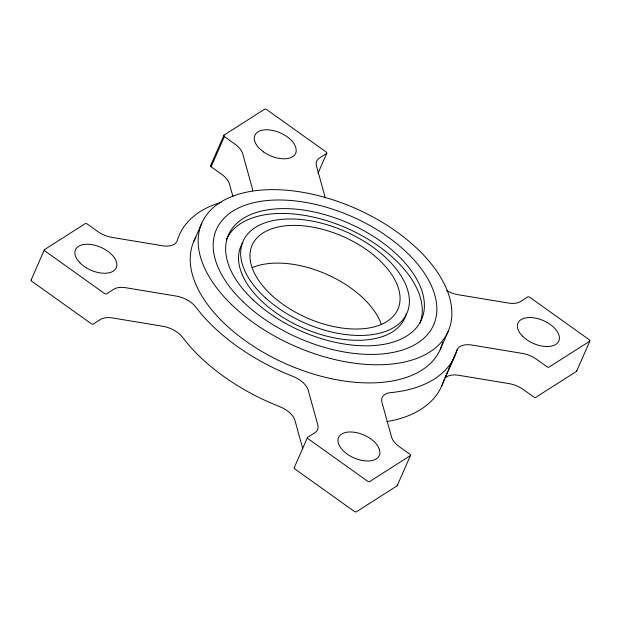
<?xml version="1.0" encoding="UTF-8"?>
<svg xmlns="http://www.w3.org/2000/svg" width="621" height="621" viewBox="0 0 621 621"><rect width="100%" height="100%" fill="white"/><g stroke="black" fill="none" stroke-linecap="round" stroke-linejoin="round"><path stroke-width="0.93" d="M31.128 279.962L44.394 249.743M325.342 197.99L316.462 165.916A19.903 11.131 23.7 0 1 319.427 158.052L326.599 153.48A1.591 0.893 23.7 0 0 326.204 152.06L266.673 109.583A1.591 0.893 23.7 0 0 264.585 109.234L223.987 135.13L210.721 165.349A1.591 0.893 23.7 0 0 211.117 166.77L221.612 174.26A19.864 11.108 23.7 0 1 229.491 184.111L232.852 196.244M211.117 166.77L224.383 136.558A1.591 0.893 23.7 0 1 223.987 135.13M193.861 241.282L201.817 223.149M318.061 173.166L326.778 153.309M294.222 467.691L307.488 437.471M440.258 349.398L448.215 331.265M397.192 485.7L410.45 455.48M444.807 377.894L445.948 375.301M446.701 373.578L447.842 370.985M448.595 369.262L450.869 364.077M451.63 362.353L452.763 359.761M453.524 358.038L457.312 349.406M441.562 386.278L454.828 356.066M576.606 371.257L589.872 341.038M224.383 136.558L234.878 144.041A19.864 11.108 23.7 0 1 242.749 153.899L252.312 188.427A19.957 11.155 23.7 0 1 252.607 190.88M302.761 448.665L294.89 420.262A19.888 11.124 23.7 0 0 280.211 406.864L270.228 402.726A150.461 84.138 23.7 0 1 187.837 343.933L182.279 336.978A19.888 11.124 23.7 0 0 163.284 326.351L112.292 317.905A19.903 11.131 23.7 0 0 100.493 319.466L93.321 324.038A1.591 0.893 23.7 0 1 91.233 323.696L31.702 281.212A1.591 0.893 23.7 0 1 31.306 279.792M294.401 467.52A1.591 0.893 23.7 0 0 294.796 468.94L354.327 511.417A1.591 0.893 23.7 0 0 356.415 511.766L397.013 485.87A1.591 0.893 23.7 0 0 397.122 484.962M576.544 370.52A1.591 0.893 23.7 0 1 576.428 371.428L535.83 397.324A1.591 0.893 23.7 0 1 533.75 396.974L523.255 389.491A19.864 11.108 23.7 0 0 509.111 383.631L458.546 375.255A19.957 11.155 23.7 0 0 445.412 377.785M444.046 379.617A19.957 11.155 23.7 0 0 443.642 380.665A150.554 84.192 23.7 0 1 386.86 421.605M221.13 202.376A150.554 84.192 23.7 0 0 177.358 240.335A19.957 11.155 23.7 0 1 162.454 245.745L111.889 237.369A19.864 11.108 23.7 0 1 97.745 231.509L87.251 224.026A1.591 0.893 23.7 0 0 85.17 223.676L44.572 249.572A1.591 0.893 23.7 0 0 44.968 251L104.499 293.477A1.591 0.893 23.7 0 0 106.587 293.818L113.752 289.246A19.903 11.131 23.7 0 1 125.558 287.694L176.543 296.139A19.888 11.124 23.7 0 1 195.537 306.758L201.103 313.714A150.461 84.138 23.7 0 0 283.494 372.515L293.477 376.644A19.888 11.124 23.7 0 1 308.156 390.05L317.797 424.865A19.903 11.131 23.7 0 1 314.839 432.728L307.667 437.3A1.591 0.893 23.7 0 0 308.063 438.729L367.593 481.205A1.591 0.893 23.7 0 0 369.681 481.547L410.279 455.651A1.591 0.893 23.7 0 0 409.883 454.23L399.388 446.74A19.864 11.108 23.7 0 1 391.509 436.889L381.946 402.361A19.957 11.155 23.7 0 1 390.788 392.619A150.554 84.192 23.7 0 0 456.909 350.454A19.957 11.155 23.7 0 1 471.813 345.043L522.37 353.419A19.864 11.108 23.7 0 1 536.521 359.272L547.008 366.763A1.591 0.893 23.7 0 0 549.096 367.104L589.694 341.208A1.591 0.893 23.7 0 0 589.298 339.788L529.767 297.304A1.591 0.893 23.7 0 0 527.679 296.962L520.507 301.534A19.903 11.131 23.7 0 1 508.708 303.095L457.716 294.649A19.888 11.124 23.7 0 1 446.74 290.651M441.624 345.866A134.54 75.234 23.7 0 1 286.079 363.898A134.54 75.234 23.7 0 1 195.995 237.059M442.672 342.21A134.54 75.234 23.7 0 1 441.911 344.965M252.242 267.635A79.612 44.518 23.7 0 1 326.677 274.296A79.612 44.518 23.7 0 1 381.48 324.744M226.3 239.869A105.399 58.941 23.7 0 1 345.486 227.596A105.399 58.941 23.7 0 1 419.843 323.362M406.305 313.76A89.478 50.037 23.7 0 1 303.056 327.981A89.478 50.037 23.7 0 1 242.912 242.4M263.451 151.858L259.361 148.396A22.294 12.467 23.7 0 1 263.785 129.968A22.294 12.467 23.7 0 1 294.23 143.963L295.875 147.674L296.248 151.26A22.294 12.467 23.7 0 1 263.451 151.858M379.555 449.845L377.91 446.134A22.294 12.467 23.7 0 0 343.925 432.961A22.294 12.467 23.7 0 0 350.322 456.07A22.294 12.467 23.7 0 0 379.928 453.431L379.555 449.845M522.455 336.124A22.294 12.467 23.7 0 0 558.225 342.047A22.294 12.467 23.7 0 0 534.487 317.929A22.294 12.467 23.7 0 0 522.455 336.124M79.946 262.838A22.294 12.467 23.7 0 0 115.716 268.761A22.294 12.467 23.7 0 0 91.97 244.651A22.294 12.467 23.7 0 0 79.946 262.838M231.68 304.686A134.54 75.234 23.7 0 0 446.08 335.487A134.54 75.234 23.7 0 0 297.296 191.454A134.54 75.234 23.7 0 0 231.68 304.686M242.92 301.62A118.619 66.331 23.7 0 0 431.836 328.447A118.619 66.331 23.7 0 0 300.3 201.561A118.619 66.331 23.7 0 0 242.92 301.62M253.182 299.966A105.399 58.941 23.7 0 0 420.401 321.888A105.399 58.941 23.7 0 0 301.464 209.774A105.399 58.941 23.7 0 0 253.182 299.966M270.756 294.393A79.612 44.518 23.7 0 0 397.06 310.958A79.612 44.518 23.7 0 0 307.232 226.277A79.612 44.518 23.7 0 0 270.756 294.393M265.415 297.808A89.478 50.037 23.7 0 0 406.53 314.094A89.478 50.037 23.7 0 0 303.11 219.725A89.478 50.037 23.7 0 0 265.415 297.808"/></g></svg>
